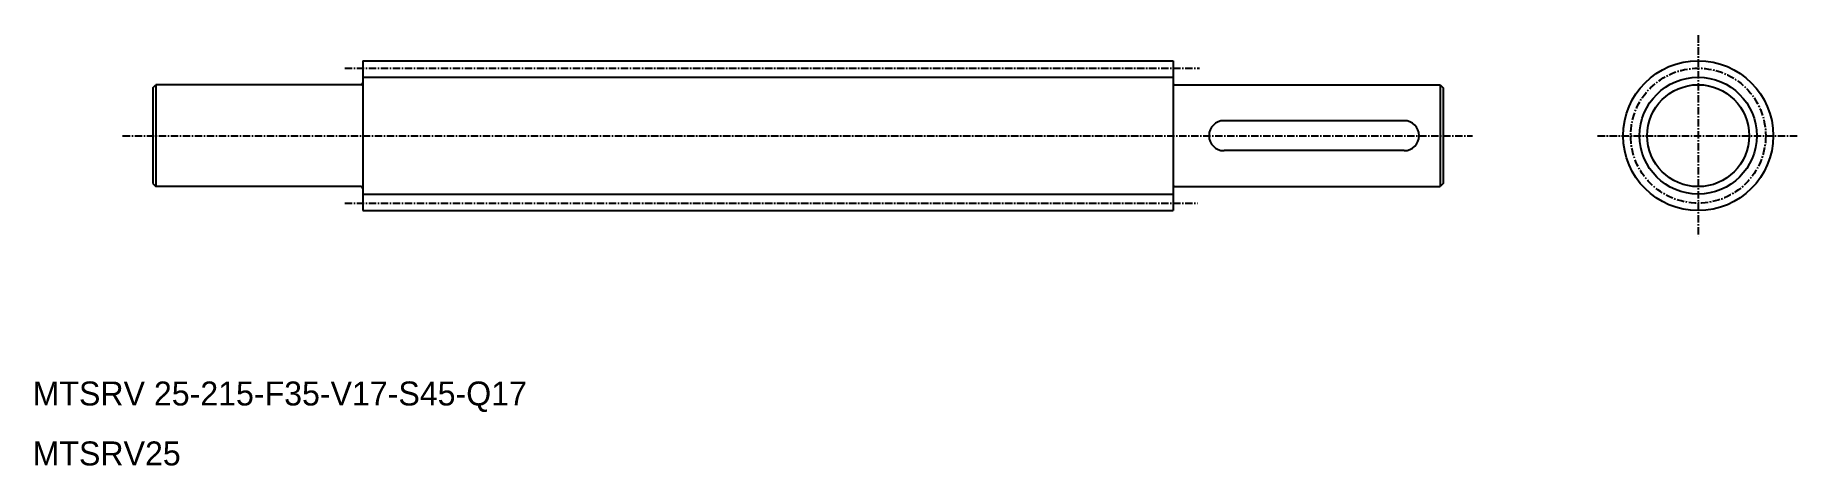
# Model space of a CAD drawing. Extents: x 10 to 304, y 10 to 82.
import ezdxf

# ---------------------------------------------------------------- set-up
doc = ezdxf.new("R2010")
doc.units = 0
doc.linetypes.add('CENTER', pattern=[2, 1.25, -0.25, 0.25, -0.25])
doc.layers.get('0').update_dxf_attribs({"linetype": 'CONTINUOUS'})
doc.layers.add('CENTER', color=1, linetype='CENTER')

msp = doc.modelspace()

# ---------------------------------------------------------------- linework, layer by layer
at = {"color": 7, "linetype": 'CONTINUOUS'}
for p, q in [((65, 77.51), (65, 52.51)), ((65, 77.51), (200, 77.51)), ((200, 77.51), (200, 52.51)), ((30, 73.01), (30.5, 73.51)), ((30.5, 73.51), (30.5, 56.51)), ((64.7, 73.51), (30.5, 73.51)), ((200.3, 73.51), (244.5, 73.51)), ((244.5, 73.51), (244.5, 56.51)), ((244.5, 73.51), (245, 73.01)), ((30, 73.01), (30, 57.01)), ((245, 73.01), (245, 57.01)), ((238.5, 67.51), (208.5, 67.51)), ((238.5, 62.51), (208.5, 62.51)), ((30, 57.01), (30.5, 56.51)), ((64.7, 56.51), (30.5, 56.51)), ((200.3, 56.51), (244.5, 56.51)), ((245, 57.01), (244.5, 56.51)), ((65, 52.51), (200, 52.51)), ((98.75, 52.51), (98.75, 52.51)), ((132.5, 52.51), (132.5, 52.51))]:
    msp.add_line(p, q, dxfattribs=at)
at = {"color": 3, "linetype": 'CONTINUOUS'}
for p, q in [((65, 74.76), (200, 74.76)), ((65, 55.26), (200, 55.26))]:
    msp.add_line(p, q, dxfattribs=at)
at = {"color": 7, "linetype": 'CONTINUOUS'}
for radius in [12.5, 8.5]:
    msp.add_circle((287.5, 65.01), radius, dxfattribs=at)
at = {"color": 3, "linetype": 'CONTINUOUS'}
msp.add_circle((287.5, 65.01), 9.75, dxfattribs=at)
at = {"color": 7, "linetype": 'CONTINUOUS'}
for centre, radius, start, end in [((64.7, 73.81), 0.3, 270, 360), ((200.3, 73.81), 0.3, 180, 270), ((208.5, 65.01), 2.5, 90, 270), ((238.5, 65.01), 2.5, 270, 90), ((64.7, 56.21), 0.3, 0, 90), ((200.3, 56.21), 0.3, 90, 180)]:
    msp.add_arc(centre, radius, start, end, dxfattribs=at)
at = {"layer": 'CENTER', "color": 1, "linetype": 'CENTER'}
for p, q in [((287.5, 81.77), (287.5, 48.26)), ((62, 76.26), (204.4, 76.26)), ((25, 65.01), (249.9, 65.01)), ((270.75, 65.01), (304.25, 65.01)), ((62, 53.76), (204.08, 53.76))]:
    msp.add_line(p, q, dxfattribs=at)
msp.add_circle((287.5, 65.01), 11.25, dxfattribs=at)

# ---------------------------------------------------------------- texts
at = {"color": 7, "linetype": 'CONTINUOUS'}
for s, p in [('MTSRV 25-215-F35-V17-S45-Q17', (10, 20)), ('MTSRV25', (10, 10))]:
    msp.add_text(s, height=4, dxfattribs=at).set_placement(p)

doc.saveas('drawing.dxf')
